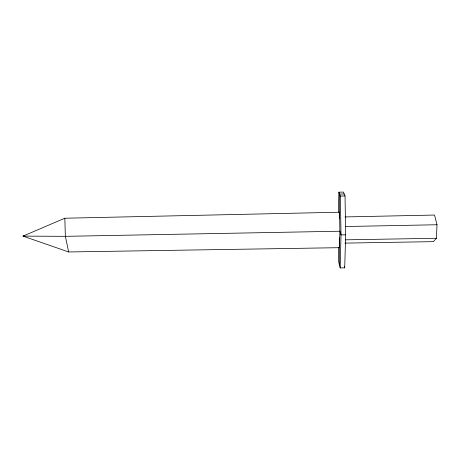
<?xml version="1.0" encoding="UTF-8"?>
<svg xmlns="http://www.w3.org/2000/svg" width="460" height="460" viewBox="0 0 460 460"><rect width="100%" height="100%" fill="white"/><g stroke="black" fill="none" stroke-linecap="round" stroke-linejoin="round"><path stroke-width="0.69" d="M339.445 265.012L339.503 237.831M339.549 218.661L339.606 194.097L344.189 193.982M338.468 212.244L338.853 192.188L343.373 192.073L345.034 195.948L345.661 234.818L344.707 267.869L340.193 267.927L338.715 262.183L338.508 247.221M339.491 215.751L339.566 212.227L64.82 218.224L23 236.118L68.661 251.965L339.486 247.681L339.877 231.225L339.566 212.227M340.193 267.927L341.015 234.899L340.377 196.064L338.853 192.188M344.966 243.11L433.429 241.644L436.413 238.274L437 224.75L434.556 215.05L345.052 216.93M24.426 236.06L23 236.118L65.354 236.331L339.877 231.225L341.015 234.899L345.661 234.818M340.377 196.064L345.034 195.948M345.305 226.527L437 224.75M345.27 239.832L436.413 238.274M344.379 266.708L344.707 267.869M68.661 251.965L65.354 236.331L64.82 218.224M339.353 238.406L339.486 247.681"/></g></svg>
